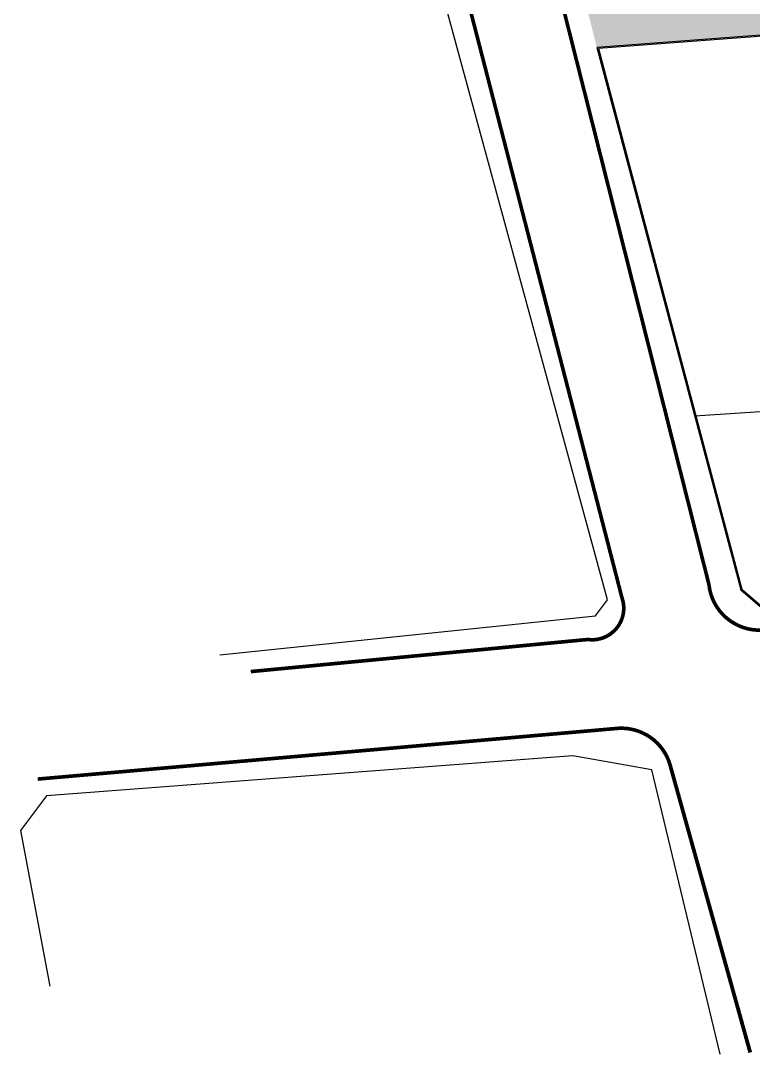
# Model space of a CAD drawing. Header units: metres. Extents: x -296 to 345, y -1036 to 474.
# Drawn here: x 30.6 to 131.5, y -1035.6 to -893.2 of the extents above; entities that cross this region are included whole.
import ezdxf

# ---------------------------------------------------------------- set-up
doc = ezdxf.new("R2010")
doc.units = ezdxf.units.M
doc.linetypes.add('HIDDENX2', pattern=[0.75, 0.5, -0.25])
for name, color, linetype in [('DGPRO_Areas verdes existentes', 253, 'Continuous'), ('DGPRO_ARQ_EXISTENCIA', 7, 'Continuous'), ('DGPRO_Cordon existente', 244, 'HIDDENX2'), ('DGPRO_Edificacion existente', 2, 'Continuous'), ('DGPRO_Vereda existente', 1, 'Continuous')]:
    doc.layers.add(name, color=color, linetype=linetype)
doc.layers.add('DGPRO_Hatch edificios', color=7, linetype='Continuous', true_color=0xd1e8ff)

# ---------------------------------------------------------------- blocks, each defined once
blk = doc.blocks.new('cordon con topo correcta')
at = {"layer": 'DGPRO_Cordon existente', "ltscale": 10, "const_width": 0.5}
for points in [[(1748.24, 422.78), (1818.25, 151.38, -0.562909), (1813.55, 145.63), (1767.15, 141.21)], [(1835.93, 88.73), (1824.86, 128.44, 0.347608), (1817.73, 133.39), (1737.81, 126.4)]]:
    blk.add_lwpolyline(points, format="xyb", dxfattribs=at)
blk.add_lwpolyline([(1926.64, 164.83, -0.185055), (1902.23, 152.08), (1837.61, 146.92, -0.401484), (1830.23, 153.2), (1785.48, 330.38), (1783.17, 339.6, -0.504779), (1787.64, 344.51), (1908, 354.31), (1914.96, 347.61), (1931.5, 257.47), (1943.87, 193.31, -0.300146), (1943.85, 185.58)], format="xyb", close=True, dxfattribs=at)
blk = doc.blocks.new('A$C45BA266A')
at = {"layer": 'DGPRO_Areas verdes existentes'}
h = blk.add_hatch(color=256, dxfattribs=at)
h.dxf.hatch_style = 1
h.paths.add_polyline_path([(83.33, -792.94), (94.56, -791.01), (94.74, -799.42), (141.57, -802.58), (142.62, -778.19), (144.72, -777.98), (152.2, -810.75), (127.43, -815.65), (102.66, -820.54), (112.32, -874.96), (167.36, -876.71), (170.94, -892.27), (109.97, -896.86)])
at = {"layer": 'DGPRO_Edificacion existente'}
for points in [[(58.04, -980.53), (109.79, -975.17), (111.43, -972.93), (47.14, -736.8)], [(123.45, -947.59), (159.56, -945.19), (169.31, -942.59), (180.5, -938.77)], [(126.94, -1035.56), (117.55, -996.37), (106.66, -994.43), (34.18, -999.94), (30.6, -1004.71), (34.63, -1026.17)]]:
    blk.add_lwpolyline(points, dxfattribs=at)
for points in [[(109.97, -896.86), (129.81, -971.57), (133.44, -974.71), (186.72, -969.06), (170.94, -892.27)], [(110.17, -897), (129.95, -971.48), (133.49, -974.55), (186.54, -968.92), (170.82, -892.43)]]:
    blk.add_lwpolyline(points, close=True, dxfattribs=at)
at = {"layer": 'DGPRO_Vereda existente', "ltscale": 10}
for points in [[(43.27, -701.3), (113.28, -972.71, -0.564801), (108.72, -978.26), (62.3, -982.68)], [(43.41, -701.26), (113.42, -972.67, -0.562909), (108.72, -978.41), (62.31, -982.83)], [(131.09, -1035.32), (120.03, -995.6, 0.347608), (112.9, -990.66), (32.98, -997.64)], [(130.95, -1035.36), (119.89, -995.64, 0.347461), (112.91, -990.81), (32.99, -997.79)]]:
    blk.add_lwpolyline(points, format="xyb", dxfattribs=at)
for points in [[(221.81, -959.22, -0.185055), (197.4, -971.96), (132.78, -977.12, -0.401484), (125.4, -970.84), (80.65, -793.66), (78.34, -784.44, -0.504779), (82.8, -779.54), (203.17, -769.73), (210.13, -776.43), (226.67, -866.58), (239.04, -930.73, -0.300146), (239.02, -938.46)], [(221.7, -959.12, -0.185021), (197.38, -971.81), (132.77, -976.97, -0.401877), (125.55, -970.82), (80.79, -793.62), (78.49, -784.41, -0.505575), (82.8, -779.69), (203.12, -769.89), (209.99, -776.5), (226.52, -866.61), (238.9, -930.79, -0.301), (238.9, -938.37)]]:
    blk.add_lwpolyline(points, format="xyb", close=True, dxfattribs=at)
at = {"layer": 'DGPRO_Hatch edificios'}
blk.add_blockref('cordon con topo correcta', (-1704.83, -1124.04), dxfattribs=at)

msp = doc.modelspace()

# ---------------------------------------------------------------- block references
at = {"layer": 'DGPRO_ARQ_EXISTENCIA'}
msp.add_blockref('A$C45BA266A', (0, 0), dxfattribs=at)

doc.saveas('drawing.dxf')
